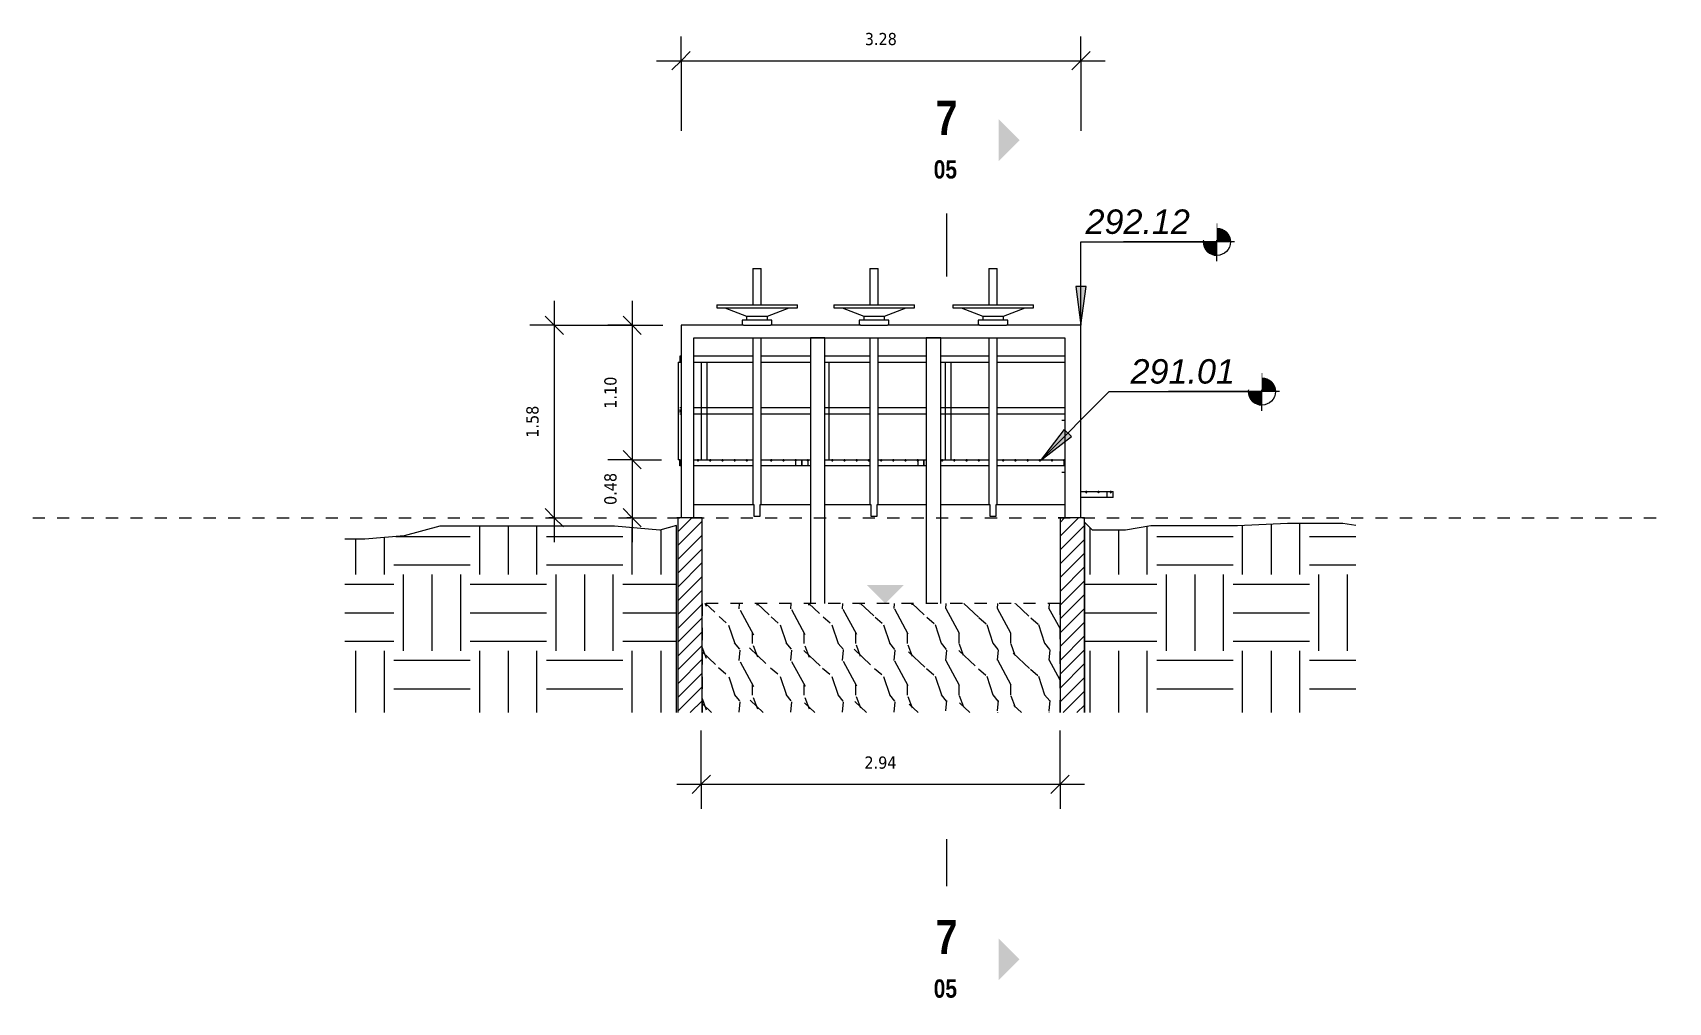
# Model space of a CAD drawing. Header units: metres. Extents: x 118 to 503, y -395 to 55.
# Drawn here: x 422.88 to 436.28, y 0.75 to 8.7 of the extents above; entities that cross this region are included whole.
import ezdxf

# ---------------------------------------------------------------- set-up
doc = ezdxf.new("R2010")
doc.units = ezdxf.units.M
doc.linetypes.add('Basculante', pattern=[0.00396875, 0.00238125, -0.0015875])
doc.linetypes.add('Centre', pattern=[0.03175, 0.00635, -0.004749999999999999, 0.0159, -0.004749999999999999])
for name, color, linetype, lineweight in [('A-ANNO-DIMS', 7, 'Continuous', 9), ('A-ANNO-DIMS-100', 7, 'Continuous', 9), ('A-DETL-GENF', 7, 'Continuous', 9), ('A-DETL-THIN', 7, 'Continuous', 9), ('A-FLOR-HRAL', 7, 'Continuous', 9), ('A-FLOR-LEVL', 7, 'Continuous', 9), ('A-GENM', 7, 'Continuous', 9), ('A-WALL', 7, 'Continuous', 9), ('C-TOPO-PATT', 7, 'Continuous', 9), ('G-ANNO-DIMS', 7, 'Continuous', 9), ('G-ANNO-SYMB', 7, 'Continuous', 9)]:
    doc.layers.add(name, color=color, linetype=linetype, lineweight=lineweight)
doc.layers.add('C-TOPO', color=7, linetype='Continuous', lineweight=9, true_color=0x7f7f7f)
doc.styles.add('Arial_I', font='ariali.ttf', dxfattribs={"height": 0.2})
doc.styles.add('Saira Condensed_B_2', font='', dxfattribs={"height": 0.1499999999999999})
doc.styles.add('Saira Condensed_B_3', font='', dxfattribs={"height": 0.2799999999999997})
doc.styles.add('Tahoma_2', font='tahoma.ttf', dxfattribs={"height": 0.1})
doc.styles.get('Saira Condensed_B_2').set_extended_font_data('Saira Condensed', bold=True)
doc.styles.get('Saira Condensed_B_3').set_extended_font_data('Saira Condensed', bold=True)
doc.dimstyles.new('R_Tahoma_1_0', dxfattribs={"dimscale": 0.3048, "dimtxt": 0.1044020834045546, "dimasz": 0.4921259842519685, "dimexe": 0.6561679790026247, "dimexo": 0.4921259842519684, "dimgap": 0.3280839895013123, "dimtad": 1, "dimrnd": 0.01, "dimzin": 0, "dimdsep": 46, "dimtxsty": 'Tahoma_2', "dimblk1": 'OBLIQUE', "dimblk2": 'OBLIQUE', "dimsah": 1, "dimcen": 0.09, "dimdle": 0.6561679790026247, "dimazin": 2, "dimtfac": 1, "dimtdec": 4, "dimtix": 1, "dimtmove": 0, "dimatfit": 3, "dimfxl": 1, "dimtvp": 1, "dimtolj": 1, "dimtzin": 0, "dimarcsym": 2})
pattern_1 = [(45, (430.2098158792282, 4.959), (-0.05656854249492381, 0.05656854249492381), [])]
pattern_2 = [(0, (430.2098158792282, 4.959), (0.625, 0.625), [0.625, -0.625]), (0, (430.2098158792282, 5.193), (0.625, 0.625), [0.625, -0.625]), (0, (430.2098158792282, 5.428), (0.625, 0.625), [0.625, -0.625]), (90, (430.2878158792282, 5.506), (-0.625, 0.625), [0.625, -0.625]), (90, (430.5228158792282, 5.506), (-0.625, 0.625), [0.625, -0.625]), (90, (430.7568158792282, 5.506), (-0.625, 0.625), [0.625, -0.625])]

# ---------------------------------------------------------------- blocks, each defined once
blk = doc.blocks.new('Grating Peldaño - 1100 x 1200-1808354-Sección 04')
at = {"layer": 'A-GENM'}
for p, q in [((-236.5541120752883, 5.197343297624648), (-236.5343369142355, 5.197343297624648)), ((-236.5541120752883, 5.197343297624648), (-236.5541120752883, 5.147343297624647)), ((-236.5541120752883, 5.197343297624648), (-236.5343369142356, 5.197343297624648)), ((-236.5541120752883, 5.147343297624647), (-236.5541120752883, 5.197343297624648)), ((-236.5343369142355, 5.147343297624647), (-236.5541120752883, 5.147343297624647)), ((-236.5343369142356, 5.147343297624647), (-236.5541120752883, 5.147343297624647)), ((-236.4155369142355, 5.197343297624648), (-236.0208801114861, 5.197343297624648)), ((-236.0208801114861, 5.147343297624647), (-236.4155369142355, 5.147343297624647)), ((-235.9528801114863, 5.197343297624648), (-235.3995369142359, 5.197343297624648)), ((-235.3995369142359, 5.147343297624647), (-235.9528801114863, 5.147343297624647)), ((-235.4041120752883, 5.197343297624648), (-235.3995369142359, 5.197343297624648)), ((-235.4041120752883, 5.147343297624647), (-235.4041120752883, 5.197343297624648)), ((-235.3995369142359, 5.147343297624647), (-235.4041120752883, 5.147343297624647))]:
    blk.add_line(p, q, dxfattribs=at)
for centre, radius, start, end in [((-236.4041120752883, 5.192343297624648), 0.004999999999967031, 0, 180), ((-236.4041120752883, 5.192343297624648), 0.005000000000052296, 180, 0), ((-236.3041120752883, 5.192343297624648), 0.005000000000052296, 0, 180), ((-236.3041120752883, 5.192343297624648), 0.004999999999967031, 180, 0), ((-236.2041120752883, 5.192343297624648), 0.005000000000023874, 0, 180), ((-236.2041120752883, 5.192343297624648), 0.005000000000023874, 180, 0), ((-236.1041120752883, 5.192343297624648), 0.005000000000052296, 0, 180), ((-236.1041120752883, 5.192343297624648), 0.004999999999967031, 180, 0), ((-235.9041120752883, 5.192343297624648), 0.004999999999995453, 0, 180), ((-235.9041120752883, 5.192343297624648), 0.005000000000023874, 180, 0), ((-235.8041120752883, 5.192343297624648), 0.004999999999995453, 0, 180), ((-235.8041120752883, 5.192343297624648), 0.005000000000052296, 180, 0), ((-235.7041120752884, 5.192343297624648), 0.005000000000052296, 0, 180), ((-235.7041120752884, 5.192343297624648), 0.004999999999938609, 180, 0), ((-235.6041120752883, 5.192343297624648), 0.004999999999938609, 0, 180), ((-235.6041120752883, 5.192343297624648), 0.005000000000023874, 180, 0), ((-235.5041120752883, 5.192343297624648), 0.004999999999995453, 0, 180), ((-235.5041120752883, 5.192343297624648), 0.004999999999995453, 180, 0), ((-235.4041120752883, 5.192343297624648), 0.005000000000017553, 29.99999999986277, 180), ((-235.4041120752883, 5.192343297624648), 0.005000000000052296, 180, 329.9999999999534)]:
    blk.add_arc(centre, radius, start, end, dxfattribs=at)
blk = doc.blocks.new('Grating Peldaño - Grating-1765999-Sección 04')
at = {"layer": 'A-GENM'}
for p, q in [((-235.2674248569171, 4.937343297624648), (-235.0030923113282, 4.937343297624648)), ((-235.0030923113282, 4.887343297624647), (-235.2674248569171, 4.887343297624647)), ((-235.0530923113282, 4.937343297624648), (-235.0030923113282, 4.937343297624648)), ((-235.0530923113282, 4.887343297624647), (-235.0530923113282, 4.937343297624648)), ((-235.0030923113282, 4.887343297624647), (-235.0530923113282, 4.887343297624647)), ((-235.0030923113282, 4.887343297624647), (-235.0030923113282, 4.937343297624648)), ((-235.0030923113282, 4.887343297624647), (-235.0030923113282, 4.937343297624648))]:
    blk.add_line(p, q, dxfattribs=at)
for centre, radius, start, end in [((-235.2230923113282, 4.932343297624647), 0.005000000000052296, 0, 180), ((-235.2230923113282, 4.932343297624647), 0.004999999999910187, 180, 0), ((-235.1230923113282, 4.932343297624647), 0.005000000000023874, 0, 180), ((-235.1230923113282, 4.932343297624647), 0.004999999999938609, 180, 0), ((-235.0230923113282, 4.932343297624647), 0.005000000000052296, 0, 180), ((-235.0230923113282, 4.932343297624647), 0.004999999999910187, 180, 0)]:
    blk.add_arc(centre, radius, start, end, dxfattribs=at)
blk = doc.blocks.new('Grating Peldaño - 1100 x 1000-1798489-Sección 04')
at = {"layer": 'A-GENM'}
for p, q in [((-237.5541120752882, 5.197343297624648), (-237.4831369142358, 5.197343297624648)), ((-237.5541120752882, 5.197343297624648), (-237.5541120752882, 5.147343297624647)), ((-237.5541120752882, 5.197343297624648), (-237.5041120752882, 5.197343297624648)), ((-237.5541120752882, 5.197343297624648), (-237.5541120752882, 5.147343297624647)), ((-237.4831369142358, 5.147343297624647), (-237.5541120752882, 5.147343297624647)), ((-237.5041120752882, 5.147343297624647), (-237.5541120752882, 5.147343297624647)), ((-237.5041120752882, 5.197343297624648), (-237.5041120752882, 5.147343297624647)), ((-237.3643369142359, 5.197343297624648), (-236.9958801114861, 5.197343297624648)), ((-236.9958801114861, 5.147343297624647), (-237.3643369142359, 5.147343297624647)), ((-236.9278801114863, 5.197343297624648), (-236.5541120752882, 5.197343297624648)), ((-236.5541120752882, 5.147343297624647), (-236.9278801114863, 5.147343297624647)), ((-236.6041120752883, 5.197343297624648), (-236.5541120752882, 5.197343297624648)), ((-236.6041120752883, 5.197343297624648), (-236.6041120752883, 5.147343297624647)), ((-236.5541120752882, 5.147343297624647), (-236.6041120752883, 5.147343297624647))]:
    blk.add_line(p, q, dxfattribs=at)
for centre, radius, start, end in [((-237.5041120752882, 5.192343297624648), 0.004999999999967031, 0, 180), ((-237.5041120752882, 5.192343297624648), 0.005000000000080718, 180, 0), ((-237.3041120752883, 5.192343297624648), 0.005000000000023874, 0, 180), ((-237.3041120752883, 5.192343297624648), 0.005000000000023874, 180, 0), ((-237.2041120752883, 5.192343297624648), 0.005000000000023874, 0, 180), ((-237.2041120752883, 5.192343297624648), 0.004999999999967031, 180, 0), ((-237.1041120752882, 5.192343297624648), 0.004999999999967031, 0, 180), ((-237.1041120752882, 5.192343297624648), 0.005000000000052296, 180, 0), ((-237.0041120752882, 5.192343297624648), 0.005000000000023874, 0, 180), ((-237.0041120752882, 5.192343297624648), 0.005000000000023874, 180, 0), ((-236.9041120752883, 5.192343297624648), 0.004999999999995453, 0, 180), ((-236.9041120752883, 5.192343297624648), 0.005000000000052296, 180, 0), ((-236.8041120752883, 5.192343297624648), 0.005000000000080718, 0, 180), ((-236.8041120752883, 5.192343297624648), 0.004999999999967031, 180, 0), ((-236.7041120752883, 5.192343297624648), 0.004999999999995453, 0, 180), ((-236.7041120752883, 5.192343297624648), 0.004999999999995453, 180, 0), ((-236.6041120752883, 5.192343297624648), 0.005000000000023874, 0, 180), ((-236.6041120752883, 5.192343297624648), 0.004999999999995453, 180, 0)]:
    blk.add_arc(centre, radius, start, end, dxfattribs=at)
blk = doc.blocks.new('Grating Peldaño - 1100 x 1000-1777351-Sección 04')
at = {"layer": 'A-GENM'}
for p, q in [((-238.5541120752882, 5.197343297624648), (-238.5434248569171, 5.197343297624648)), ((-238.5541120752882, 5.197343297624648), (-238.5541120752882, 5.147343297624647)), ((-238.5541120752882, 5.197343297624648), (-238.5434248569171, 5.197343297624648)), ((-238.5541120752882, 5.147343297624647), (-238.5541120752882, 5.197343297624648)), ((-238.5434248569171, 5.147343297624647), (-238.5541120752882, 5.147343297624647)), ((-238.5434248569171, 5.147343297624647), (-238.5541120752882, 5.147343297624647)), ((-238.4374248569172, 5.197343297624648), (-237.954880111486, 5.197343297624648)), ((-237.954880111486, 5.147343297624647), (-238.4374248569172, 5.147343297624647)), ((-237.8868801114862, 5.197343297624648), (-237.5541120752881, 5.197343297624648)), ((-237.5541120752881, 5.147343297624647), (-237.8868801114862, 5.147343297624647)), ((-237.6041120752882, 5.197343297624648), (-237.5541120752881, 5.197343297624648)), ((-237.6041120752882, 5.147343297624647), (-237.6041120752882, 5.197343297624648)), ((-237.5541120752881, 5.147343297624647), (-237.6041120752882, 5.147343297624647)), ((-237.5541120752881, 5.147343297624647), (-237.5541120752881, 5.197343297624648)), ((-237.5541120752881, 5.147343297624647), (-237.5541120752881, 5.197343297624648))]:
    blk.add_line(p, q, dxfattribs=at)
for centre, radius, start, end in [((-238.4041120752881, 5.192343297624648), 0.005000000000023874, 0, 180), ((-238.4041120752881, 5.192343297624648), 0.005000000000023874, 180, 0), ((-238.3041120752881, 5.192343297624648), 0.004999999999995453, 0, 180), ((-238.3041120752881, 5.192343297624648), 0.005000000000023874, 180, 0), ((-238.2041120752882, 5.192343297624648), 0.005000000000080718, 0, 180), ((-238.2041120752882, 5.192343297624648), 0.004999999999967031, 180, 0), ((-238.1041120752881, 5.192343297624648), 0.004999999999967031, 0, 180), ((-238.1041120752881, 5.192343297624648), 0.005000000000023874, 180, 0), ((-238.0041120752882, 5.192343297624648), 0.005000000000023874, 0, 180), ((-238.0041120752882, 5.192343297624648), 0.004999999999995453, 180, 0), ((-237.8041120752882, 5.192343297624648), 0.005000000000052296, 0, 180), ((-237.8041120752882, 5.192343297624648), 0.004999999999995453, 180, 0), ((-237.7041120752882, 5.192343297624648), 0.004999999999967031, 0, 180), ((-237.7041120752882, 5.192343297624648), 0.005000000000023874, 180, 0), ((-237.6041120752882, 5.192343297624648), 0.005000000000052296, 0, 180), ((-237.6041120752882, 5.192343297624648), 0.004999999999938609, 180, 0)]:
    blk.add_arc(centre, radius, start, end, dxfattribs=at)
blk = doc.blocks.new('Railing - 2_-1813605-Sección 04')
at = {"layer": 'A-FLOR-HRAL'}
for p, q in [((-238.3791120752883, 5.997343297624648), (-238.3791120752883, 5.197343297624648)), ((-238.3791120752884, 5.997343297624647), (-238.3541120752883, 5.997343297624647)), ((-238.3541120752883, 5.997343297624647), (-238.3291120752882, 5.997343297624647)), ((-238.3291120752883, 5.197343297624648), (-238.3291120752883, 5.997343297624648))]:
    blk.add_line(p, q, dxfattribs=at)
blk = doc.blocks.new('Railing - 2_-V80-Sección 04')
at = {"layer": 'A-FLOR-HRAL'}
for p, q in [((-237.3644951322275, 5.997343297624647), (-237.3541120752883, 5.997343297624647)), ((-237.3541120752883, 5.997343297624647), (-237.3291120752884, 5.997343297624647)), ((-237.3291120752884, 5.197343297624648), (-237.3291120752884, 5.997343297624648))]:
    blk.add_line(p, q, dxfattribs=at)
blk = doc.blocks.new('Railing - 2_-V81-Sección 04')
at = {"layer": 'A-FLOR-HRAL'}
for p, q in [((-238.5666120752882, 5.997343297624648), (-238.5666120752882, 5.197343297624648)), ((-238.5666120752883, 5.997343297624647), (-238.5435085920186, 5.997343297624647)), ((-238.5541120752882, 5.197343297624648), (-238.5666120752883, 5.197343297624648))]:
    blk.add_line(p, q, dxfattribs=at)
blk = doc.blocks.new('Railing - Railing-1808619-Sección 04')
at = {"layer": 'A-FLOR-HRAL'}
for p, q in [((-238.5434248569171, 6.047343297624646), (-238.5541120752883, 6.047343297624646)), ((-238.5541120752881, 6.047343297624647), (-238.5541120752881, 6.022343297624648)), ((-237.9547566231233, 6.047343297624646), (-238.4374248569173, 6.047343297624646)), ((-237.4831369142359, 6.047343297624646), (-237.8870035998492, 6.047343297624646)), ((-236.9957566231232, 6.047343297624646), (-237.3643369142359, 6.047343297624646)), ((-236.5343369142356, 6.047343297624646), (-236.9280035998491, 6.047343297624646)), ((-236.0207566231232, 6.047343297624646), (-236.4155369142356, 6.047343297624646)), ((-235.3995369142359, 6.047343297624646), (-235.9530035998492, 6.047343297624646)), ((-238.5541120752881, 6.022343297624648), (-238.5541120752881, 5.997343297624648)), ((-238.5541120752883, 5.997343297624649), (-238.5434248569171, 5.997343297624649)), ((-238.4374248569173, 5.997343297624649), (-237.9547320843331, 5.997343297624649)), ((-237.8870281386394, 5.997343297624649), (-237.4831369142359, 5.997343297624649)), ((-237.3643369142359, 5.997343297624649), (-236.9957320843332, 5.997343297624649)), ((-236.9280281386394, 5.997343297624649), (-236.5343369142356, 5.997343297624649)), ((-236.4155369142356, 5.997343297624649), (-236.0207320843331, 5.997343297624649)), ((-235.9530281386394, 5.997343297624649), (-235.3995369142359, 5.997343297624649)), ((-238.5434248569171, 5.622343297624647), (-238.5541120752883, 5.622343297624647)), ((-238.5541120752881, 5.609843297624647), (-238.5541120752881, 5.597343297624648)), ((-238.5541120752881, 5.597343297624648), (-238.5541120752881, 5.584843297624648)), ((-238.5541120752883, 5.572343297624641), (-238.5434248569171, 5.572343297624641)), ((-237.9548801114861, 5.622343297624647), (-238.4374248569173, 5.622343297624647)), ((-238.4374248569173, 5.572343297624641), (-237.9548801114861, 5.572343297624641)), ((-237.4831369142359, 5.622343297624647), (-237.8868801114863, 5.622343297624647)), ((-237.8868801114863, 5.572343297624641), (-237.4831369142359, 5.572343297624641)), ((-236.9958801114862, 5.622343297624647), (-237.3643369142359, 5.622343297624647)), ((-237.3643369142359, 5.572343297624641), (-236.9958801114862, 5.572343297624641)), ((-236.5343369142356, 5.622343297624647), (-236.9278801114863, 5.622343297624647)), ((-236.9278801114863, 5.572343297624641), (-236.5343369142356, 5.572343297624641)), ((-236.0208801114862, 5.622343297624647), (-236.4155369142356, 5.622343297624647)), ((-236.4155369142356, 5.572343297624641), (-236.0208801114862, 5.572343297624641)), ((-235.3995369142359, 5.622343297624647), (-235.9528801114864, 5.622343297624647)), ((-235.9528801114864, 5.572343297624641), (-235.3995369142359, 5.572343297624641))]:
    blk.add_line(p, q, dxfattribs=at)
for name, p in [('Railing - 2_-V81-Sección 04', (0, 0)), ('Railing - 2_-1813605-Sección 04', (0, 0)), ('Railing - 2_-V80-Sección 04', (0, 0)), ('Railing - 2_-1813605-Sección 04', (2.000000000000169, 0))]:
    blk.add_blockref(name, p)
blk = doc.blocks.new('M_Compuerta-02 - M_Compuerta-02-1812394-Sección 04')
at = {"layer": 'A-GENM'}
for p, q in [((-237.9548801114861, 6.764391638713206), (-237.9548801114861, 6.468154647873803)), ((-237.954880111486, 6.764391638713197), (-237.8868801114863, 6.764391638713197)), ((-237.8868801114863, 6.468154647873803), (-237.8868801114863, 6.764391638713206)), ((-236.9958801114861, 6.764391638713197), (-236.9958801114861, 6.468154647873803)), ((-236.995880111486, 6.764391638713192), (-236.9278801114864, 6.764391638713192)), ((-236.9278801114863, 6.468154647873803), (-236.9278801114863, 6.764391638713197)), ((-236.0208801114862, 6.764391638713197), (-236.0208801114862, 6.468154647873803)), ((-236.0208801114861, 6.764391638713191), (-235.9528801114864, 6.764391638713191)), ((-235.9528801114864, 6.468154647873803), (-235.9528801114864, 6.764391638713197)), ((-238.2512603925206, 6.468154647873803), (-238.2512603925206, 6.442051893491393)), ((-238.2512603925205, 6.468154647873803), (-237.5904998304517, 6.468154647873803)), ((-238.2512603925205, 6.442051893491393), (-237.5904998304517, 6.442051893491393)), ((-238.1832603925206, 6.442051893491402), (-238.0058801114861, 6.373961983077792)), ((-237.8358801114862, 6.373961983077792), (-237.6584998304518, 6.442051893491402)), ((-237.5904998304517, 6.442051893491393), (-237.5904998304517, 6.468154647873803)), ((-237.2922603925206, 6.468154647873803), (-237.2922603925206, 6.442051893491393)), ((-237.2922603925207, 6.468154647873798), (-236.6314998304517, 6.468154647873798)), ((-237.2922603925207, 6.44205189349139), (-236.6314998304517, 6.44205189349139)), ((-237.2242603925207, 6.442051893491393), (-237.0468801114861, 6.373961983077792)), ((-236.8768801114862, 6.373961983077792), (-236.6994998304518, 6.442051893491393)), ((-236.6314998304518, 6.442051893491393), (-236.6314998304518, 6.468154647873803)), ((-236.3172603925207, 6.468154647873803), (-236.3172603925207, 6.442051893491393)), ((-236.3172603925206, 6.468154647873797), (-235.6564998304518, 6.468154647873797)), ((-236.3172603925206, 6.442051893491387), (-235.6564998304518, 6.442051893491387)), ((-236.2492603925207, 6.442051893491393), (-236.0718801114861, 6.373961983077792)), ((-235.9018801114863, 6.373961983077792), (-235.7244998304518, 6.442051893491393)), ((-235.6564998304518, 6.442051893491393), (-235.6564998304518, 6.468154647873803)), ((-238.0306418808006, 6.29896198307779), (-238.5434248569171, 6.298961983077792)), ((-238.5434248569171, 6.298961983077792), (-238.5434248569171, 4.721343297624642)), ((-238.0428801114861, 6.341961983077799), (-238.0428801114861, 6.298961983077792)), ((-237.7988801114862, 6.341961983077799), (-238.0428801114863, 6.341961983077799)), ((-238.0318866754296, 6.298961983077788), (-237.8098735475429, 6.298961983077788)), ((-238.0058801114861, 6.373961983077792), (-238.0058801114861, 6.341961983077799)), ((-238.0058801114862, 6.373961983077792), (-237.8358801114863, 6.373961983077792)), ((-237.8358801114862, 6.341961983077799), (-237.8358801114862, 6.373961983077792)), ((-237.0716418808006, 6.298961983077787), (-237.8111183421717, 6.29896198307779)), ((-237.7988801114861, 6.298961983077792), (-237.7988801114861, 6.341961983077799)), ((-237.0838801114862, 6.341961983077799), (-237.0838801114862, 6.298961983077783)), ((-236.8398801114861, 6.341961983077796), (-237.0838801114862, 6.341961983077796)), ((-237.0728866754295, 6.298961983077786), (-236.8508735475428, 6.298961983077786)), ((-237.0468801114861, 6.373961983077792), (-237.0468801114861, 6.341961983077799)), ((-237.0468801114861, 6.373961983077788), (-236.8768801114862, 6.373961983077788)), ((-236.8768801114862, 6.341961983077799), (-236.8768801114862, 6.373961983077792)), ((-236.0966418808006, 6.298961983077783), (-236.8521183421717, 6.298961983077786)), ((-236.8398801114861, 6.298961983077783), (-236.8398801114861, 6.341961983077799)), ((-236.1088801114862, 6.341961983077799), (-236.1088801114862, 6.298961983077783)), ((-235.8648801114863, 6.341961983077793), (-236.1088801114862, 6.341961983077793)), ((-236.0978866754296, 6.298961983077782), (-235.8758735475429, 6.298961983077782)), ((-236.0718801114861, 6.373961983077792), (-236.0718801114861, 6.341961983077799)), ((-236.0718801114863, 6.373961983077786), (-235.9018801114863, 6.373961983077786)), ((-235.9018801114863, 6.341961983077799), (-235.9018801114863, 6.373961983077792)), ((-235.2674248569171, 6.298961983077781), (-235.8771183421717, 6.298961983077783)), ((-235.8648801114862, 6.298961983077783), (-235.8648801114862, 6.341961983077799)), ((-235.2674248569171, 4.721343297624641), (-235.2674248569171, 6.298961983077781)), ((-238.4374248569172, 4.721343297624641), (-238.4374248569172, 6.197155785739867)), ((-238.4374248569172, 6.197155785739867), (-235.3995369142359, 6.197155785739867)), ((-237.9548801114861, 6.197155785739876), (-237.9548801114861, 4.826759961392657)), ((-237.8868801114863, 4.826759961392657), (-237.8868801114863, 6.197155785739876)), ((-237.3643369142359, 6.197155785739867), (-237.4831369142358, 6.197155785739867)), ((-237.4831369142358, 6.197155785739867), (-237.4831369142358, 4.018753225343142)), ((-237.3643369142359, 4.018753225343142), (-237.3643369142359, 6.197155785739867)), ((-236.9958801114861, 6.197155785739876), (-236.9958801114861, 4.826759961392648)), ((-236.9278801114863, 4.826759961392648), (-236.9278801114863, 6.197155785739876)), ((-236.4155369142356, 6.197155785739863), (-236.5343369142356, 6.197155785739863)), ((-236.5343369142356, 6.197155785739863), (-236.5343369142356, 4.018753225343139)), ((-236.4155369142356, 4.018753225343139), (-236.4155369142356, 6.197155785739863)), ((-236.0208801114862, 6.197155785739876), (-236.0208801114862, 4.826759961392648)), ((-235.9528801114864, 4.826759961392648), (-235.9528801114864, 6.197155785739876)), ((-235.3995369142359, 6.197155785739867), (-235.3995369142359, 4.721343297624641)), ((-237.9439235487296, 4.826759961392656), (-238.4374248569171, 4.826759961392658)), ((-237.9439235487296, 4.73139163871319), (-237.9439235487296, 4.826759961392656)), ((-237.4831369142358, 4.826759961392654), (-237.8978366742426, 4.826759961392656)), ((-237.8978366742426, 4.826759961392656), (-237.8978366742426, 4.73139163871319)), ((-236.9849235487296, 4.826759961392653), (-237.3643369142358, 4.826759961392654)), ((-236.9849235487296, 4.731391638713188), (-236.9849235487296, 4.826759961392653)), ((-236.5343369142355, 4.826759961392651), (-236.9388366742427, 4.826759961392653)), ((-236.9388366742427, 4.826759961392653), (-236.9388366742427, 4.731391638713188)), ((-236.0099235487297, 4.82675996139265), (-236.4155369142356, 4.826759961392651)), ((-236.0099235487297, 4.731391638713184), (-236.0099235487297, 4.82675996139265)), ((-235.3995369142359, 4.826759961392648), (-235.9638366742427, 4.82675996139265)), ((-235.9638366742427, 4.82675996139265), (-235.9638366742427, 4.731391638713184)), ((-237.8978366742427, 4.73139163871319), (-237.9439235487297, 4.73139163871319)), ((-236.9388366742427, 4.731391638713188), (-236.9849235487296, 4.731391638713188)), ((-235.9638366742428, 4.731391638713184), (-236.0099235487296, 4.731391638713184))]:
    blk.add_line(p, q, dxfattribs=at)
blk = doc.blocks.new('Railing - Railing-1813700-Sección 04')
at = {"layer": 'A-FLOR-HRAL'}
for p, q in [((-235.4084296197489, 5.571343297624651), (-235.4244968851484, 5.571343297624651)), ((-235.4244968861593, 5.521343297624654), (-235.4084296197489, 5.521343297624654)), ((-235.3995369142361, 5.571343297624651), (-235.40537095573, 5.571343297624651)), ((-235.40537095573, 5.521343297624645), (-235.3995369142361, 5.521343297624645)), ((-235.4084296197489, 5.146343297624643), (-235.4244968851484, 5.146343297624643)), ((-235.4244968861593, 5.096343297624646), (-235.4084296197489, 5.096343297624646)), ((-235.3995369142361, 5.146343297624643), (-235.40537095573, 5.146343297624643)), ((-235.40537095573, 5.096343297624646), (-235.3995369142361, 5.096343297624646))]:
    blk.add_line(p, q, dxfattribs=at)
blk = doc.blocks.new('Section - Símbolo_Detalle_Plano-1146154-Sección 04')
at = {"layer": 'G-ANNO-SYMB', "true_color": 0x808080}
blk.add_hatch(color=8, dxfattribs=at).paths.add_polyline_path([(-235.9400814661974, 1.273328920157178), (-235.9400814661974, 0.9325149362978932), (-235.7696744742679, 1.102921928227534)])
blk = doc.blocks.new('DIMBLOCK32-Sección 04')
at = {"layer": 'A-ANNO-DIMS-100'}
for p, q in [((427.7870442039739, 6.498961983077792), (427.7870442039739, 5.197343297624649)), ((427.7870442039739, 6.298961983077792), (427.587044203974, 6.298961983077792)), ((427.7870442039739, 6.298961983077792), (428.0373910223111, 6.298961983077792)), ((427.7870442039739, 5.197343297624648), (427.587044203974, 5.197343297624648)), ((427.7870442039739, 5.197343297624648), (428.0267038039401, 5.197343297624648))]:
    blk.add_line(p, q, dxfattribs=at)
at = {"layer": 'A-ANNO-DIMS-100', "lineweight": 18}
for p, q in [((427.7870442039739, 6.298961983077792), (427.7120442039738, 6.373961983077792)), ((427.7870442039739, 6.298961983077792), (427.8620442039738, 6.223961983077792)), ((427.7870442039739, 5.197343297624649), (427.7120442039738, 5.27234329762465)), ((427.7870442039739, 5.197343297624649), (427.8620442039738, 5.122343297624648))]:
    blk.add_line(p, q, dxfattribs=at)
at = {"layer": 'A-ANNO-DIMS-100', "color": 0, "insert": (427.5588722132138, 5.615578566186706), "char_height": 0.1, "width": 0.318177777994833, "attachment_point": 1, "rotation": 90, "line_spacing_factor": 0.9943055562338531, "style": 'Tahoma_2'}
blk.add_mtext('1.10', dxfattribs=at)
blk = doc.blocks.new('_Oblique')
at = {"color": 0, "linetype": 'ByBlock', "lineweight": -2}
blk.add_line((-0.5, -0.5), (0.5, 0.5), dxfattribs=at)
blk = doc.blocks.new('DIMBLOCK33-Sección 04')
at = {"layer": 'A-ANNO-DIMS-100', "lineweight": 18}
for p, q in [((427.7870442039739, 5.197343297624649), (427.7120442039738, 5.27234329762465)), ((427.7870442039739, 5.197343297624649), (427.8620442039738, 5.122343297624648)), ((427.7870442039739, 4.721343297624648), (427.7120442039738, 4.796343297624648)), ((427.7870442039739, 4.721343297624648), (427.8620442039738, 4.646343297624647))]:
    blk.add_line(p, q, dxfattribs=at)
at = {"layer": 'A-ANNO-DIMS-100'}
for p, q in [((427.7870442039739, 5.197343297624648), (427.587044203974, 5.197343297624648)), ((427.7870442039739, 5.197343297624649), (427.7870442039739, 4.521343297624647)), ((427.7870442039739, 5.197343297624648), (428.0267038039401, 5.197343297624648)), ((427.7870442039739, 4.721343297624648), (427.7431102211519, 4.721343297624648)), ((427.7870442039739, 4.721343297624648), (427.9870442039739, 4.721343297624648))]:
    blk.add_line(p, q, dxfattribs=at)
at = {"layer": 'A-ANNO-DIMS-100', "color": 0, "insert": (427.5588722132138, 4.826769223460134), "char_height": 0.1, "width": 0.318177777994833, "attachment_point": 1, "rotation": 90, "line_spacing_factor": 0.9943055562338531, "style": 'Tahoma_2'}
blk.add_mtext('0.48', dxfattribs=at)
blk = doc.blocks.new('DIMBLOCK34-Sección 04')
at = {"layer": 'A-ANNO-DIMS-100'}
for p, q in [((427.1482579472447, 6.498961983077792), (427.1482579472447, 4.521343297624647)), ((427.1482579472448, 6.298961983077792), (426.9482579472448, 6.298961983077792)), ((427.1482579472448, 6.298961983077792), (428.037391022311, 6.298961983077792)), ((427.1482579472448, 4.721343297624648), (427.1043239644229, 4.721343297624648)), ((427.1482579472448, 4.721343297624648), (427.3482579472449, 4.721343297624648))]:
    blk.add_line(p, q, dxfattribs=at)
at = {"layer": 'A-ANNO-DIMS-100', "lineweight": 18}
for p, q in [((427.1482579472447, 6.298961983077792), (427.0732579472448, 6.373961983077792)), ((427.1482579472447, 6.298961983077792), (427.2232579472446, 6.223961983077792)), ((427.1482579472447, 4.721343297624648), (427.0732579472448, 4.796343297624648)), ((427.1482579472447, 4.721343297624648), (427.2232579472446, 4.646343297624647))]:
    blk.add_line(p, q, dxfattribs=at)
at = {"layer": 'A-ANNO-DIMS-100', "color": 0, "insert": (426.9200859564849, 5.377578566186705), "char_height": 0.1, "width": 0.318177777994833, "attachment_point": 1, "rotation": 90, "line_spacing_factor": 0.9943055562338531, "style": 'Tahoma_2'}
blk.add_mtext('1.58', dxfattribs=at)
blk = doc.blocks.new('Spot Elevations - Simbolo Cota Elevación-1114047-Sección 04')
at = {"layer": 'G-ANNO-DIMS'}
h = blk.add_hatch(color=256, dxfattribs=at)
edge = h.paths.add_edge_path()
edge.add_line((-233.7840566803739, 5.755574575606779), (-233.6740566803738, 5.755574575606779))
edge.add_arc((-233.7840566803739, 5.755574575606779), 0.1100000000000705, 0, 90)
edge.add_line((-233.7840566803739, 5.86557457560678), (-233.7840566803739, 5.755574575606779))
h = blk.add_hatch(color=256, dxfattribs=at)
edge = h.paths.add_edge_path()
edge.add_line((-233.7840566803739, 5.755574575606779), (-233.8940566803739, 5.755574575606779))
edge.add_arc((-233.7840566803739, 5.755574575606779), 0.1100000000000136, 180, 269.9999999999996)
edge.add_line((-233.7840566803739, 5.64557457560678), (-233.7840566803739, 5.755574575606779))
for p, q in [((-233.7840566803739, 5.599103810207315), (-233.7840566803739, 5.905505145664952)), ((-233.6417841569663, 5.755574575606779), (-234.5496471738147, 5.755574575606779))]:
    blk.add_line(p, q, dxfattribs=at)
blk.add_circle((-233.7840566803739, 5.755574575606779), 0.1100000000000136, dxfattribs=at)
for radius, start, end in [(0.1100000000000705, 0, 90), (0.1100000000000136, 180, 269.9999999999996)]:
    blk.add_arc((-233.7840566803739, 5.755574575606779), radius, start, end, dxfattribs=at)
blk = doc.blocks.new('DIMBLOCK35-Sección 04')
at = {"layer": 'A-ANNO-DIMS-100'}
for p, q in [((428.1873910223111, 8.467243201110943), (428.1873910223111, 8.667243201110942)), ((431.463391022311, 8.467243201110943), (431.463391022311, 8.667243201110942)), ((427.9873910223109, 8.467243201110943), (431.6633910223111, 8.467243201110943)), ((428.1873910223111, 8.467243201110943), (428.1873910223111, 7.892335570054807)), ((431.463391022311, 8.467243201110943), (431.463391022311, 7.892335570054796))]:
    blk.add_line(p, q, dxfattribs=at)
at = {"layer": 'A-ANNO-DIMS-100', "lineweight": 18}
for p, q in [((428.187391022311, 8.467243201110943), (428.1123910223109, 8.392243201110942)), ((428.187391022311, 8.467243201110943), (428.262391022311, 8.542243201110944)), ((431.463391022311, 8.467243201110943), (431.388391022311, 8.392243201110942)), ((431.463391022311, 8.467243201110943), (431.538391022311, 8.542243201110944))]:
    blk.add_line(p, q, dxfattribs=at)
at = {"layer": 'A-ANNO-DIMS-100', "color": 0, "insert": (429.6928169481465, 8.695415191870902), "char_height": 0.1, "width": 0.318177777994833, "attachment_point": 1, "line_spacing_factor": 0.9943055562338531, "style": 'Tahoma_2'}
blk.add_mtext('3.28', dxfattribs=at)
blk = doc.blocks.new('DIMBLOCK36-Sección 04')
at = {"layer": 'A-ANNO-DIMS-100'}
for p, q in [((428.3526434225352, 2.537177451142909), (428.3526434225352, 2.977809198924963)), ((431.2924932658953, 2.537177451142909), (431.2924932658953, 2.977809198924963)), ((428.1526434225351, 2.53717745114291), (431.4924932658952, 2.53717745114291)), ((428.3526434225352, 2.537177451142909), (428.3526434225352, 2.337177451142909)), ((431.2924932658953, 2.537177451142909), (431.2924932658953, 2.337177451142909))]:
    blk.add_line(p, q, dxfattribs=at)
at = {"layer": 'A-ANNO-DIMS-100', "lineweight": 18}
for p, q in [((428.3526434225351, 2.53717745114291), (428.4276434225351, 2.61217745114291)), ((431.2924932658952, 2.53717745114291), (431.3674932658952, 2.61217745114291)), ((428.3526434225351, 2.53717745114291), (428.2776434225351, 2.46217745114291)), ((431.2924932658952, 2.53717745114291), (431.2174932658952, 2.46217745114291))]:
    blk.add_line(p, q, dxfattribs=at)
at = {"layer": 'A-ANNO-DIMS-100', "color": 0, "insert": (429.6899942700508, 2.765349441902868), "char_height": 0.1, "width": 0.318177777994833, "attachment_point": 1, "line_spacing_factor": 0.9943055562338531, "style": 'Tahoma_2'}
blk.add_mtext('2.94', dxfattribs=at)

msp = doc.modelspace()

# ---------------------------------------------------------------- hatches: boundary and pattern name
at = {"layer": 'A-DETL-GENF', "true_color": 0xc0c0c0}
h = msp.add_hatch(dxfattribs=at)
h.set_pattern_fill('FP_907', color=9, style=0, pattern_type=2)
h.set_pattern_definition(pattern_2)
h.paths.add_polyline_path([(427.5045662521353, 3.125727246260921), (428.1514502498213, 3.125727246260921), (428.1514502498213, 4.657500757898806), (428.0131455698027, 4.620442130578367), (427.6417244461257, 4.652937268294154), (426.2116537469944, 4.652937268294154), (425.9191743045716, 4.574567637894266), (425.5961382498215, 4.546305645193464), (425.4339052074216, 4.546305645193464), (425.4339052074216, 3.125727246260921), (425.6875494192453, 3.125727246260921)])
h = msp.add_hatch(dxfattribs=at)
h.set_pattern_fill('FP_907', color=9, style=0, pattern_type=2)
h.set_pattern_definition(pattern_2)
h.paths.add_polyline_path([(433.5297054395082, 3.125727246260921), (433.7165493862766, 3.125727246260921), (433.7165493862766, 4.658517519067646), (433.6084740532136, 4.674798883382591), (433.1560390532137, 4.674798883382591), (432.7459553819996, 4.656334089495532), (432.0366993819996, 4.656334089495541), (431.828961781635, 4.619704345643645), (431.5587107816351, 4.619704345643645), (431.4935829240504, 4.684832203228092), (431.4935829240504, 3.125727246260921), (433.4930070113362, 3.125727246260921)])
at = {"layer": 'A-DETL-GENF'}
msp.add_hatch(color=256, dxfattribs=at).paths.add_polyline_path([(429.8616998788851, 4.018753582922537), (430.0133155935868, 4.170369297624203), (429.7100841641836, 4.170369297624195), (429.7319116370925, 4.148541824715273)])
at = {"layer": 'A-WALL', "true_color": 0x808080}
h = msp.add_hatch(dxfattribs=at)
h.set_pattern_fill('FP_905', color=8, style=0, pattern_type=2)
h.set_pattern_definition(pattern_1)
h.paths.add_polyline_path([(428.3601226028787, 3.125727246260921), (428.3601226028787, 4.721343297624645), (428.1600985201775, 4.721343297624645), (428.1600985201775, 3.125727246260921)])
h = msp.add_hatch(dxfattribs=at)
h.set_pattern_fill('FP_905', color=8, style=0, pattern_type=2)
h.set_pattern_definition(pattern_1)
h.paths.add_polyline_path([(431.2924932658953, 3.125727246260921), (431.4925838305597, 3.125727246260921), (431.4925838305597, 4.721343297624645), (431.2924932658953, 4.721343297624645), (431.2924932658953, 4.148541824715273)])
at = {"layer": 'C-TOPO-PATT', "true_color": 0xc0c0c0}
h = msp.add_hatch(dxfattribs=at)
h.set_pattern_fill('FP_906', color=9, style=0, pattern_type=2)
h.set_pattern_definition([(108.435, (430.3198158792283, 4.959), (-0.4231672655939667, 0.8463231544922574), [0.16058, -1.178]), (139.399, (430.2688158792282, 5.111000000000001), (-2.539225276489497, 2.116002553220775), [0.07802999999999997, -3.822999999999999]), (136.848, (430.6328158792282, 5.162000000000001), (-6.347805067664466, 5.92454487087686), [0.1856099999999999, -9.094999999999997]), (109.983, (430.4978158792282, 5.289), (-1.269368412067386, 3.385001574142252), [0.09906, -4.853999999999999]), (90, (430.4638158792282, 4.959), (-0.42316, 0.42316), [0.08463, -0.33853]), (118.443, (430.4638158792282, 5.044), (2.9621949396614, -5.501194905604089), [0.231, -11.319]), (84.28900000000002, (430.3538158792282, 5.247000000000001), (-0.4232263139361359, -3.80878940600449), [0.08506, -4.168]), (129.806, (430.3618158792282, 5.331), (1.69265314825589, -2.115783966311169), [0.0661, -3.239])])
h.paths.add_polyline_path([(430.610557819206, 3.125727246260921), (431.2924932658953, 3.125727246260921), (431.2924932658953, 4.018753225343143), (428.3601226028787, 4.018753225343143), (428.3601226028787, 3.125727246260921), (429.5752272968491, 3.125727246260921)])
at = {"layer": 'G-ANNO-DIMS'}
for points in [[(431.463391022311, 6.298961983077781), (431.505190690295, 6.616461983077781), (431.4215913543271, 6.616461983077781)], [(431.1317038039398, 5.192343297624648), (431.3857670356495, 5.387292871968543), (431.3266533782838, 5.446406529334205)]]:
    msp.add_hatch(color=256, dxfattribs=at).paths.add_polyline_path(points)

# ---------------------------------------------------------------- linework, layer by layer
at = {"layer": 'A-DETL-THIN'}
for p, q in [((425.9191743045718, 4.574567637894265), (425.5961382498216, 4.546305645193474)), ((426.2116537469946, 4.652937268294163), (425.9191743045718, 4.574567637894269)), ((426.5234804461259, 4.652937268294161), (426.2116537469946, 4.652937268294162)), ((427.221897446126, 4.652937268294159), (426.5234804461259, 4.652937268294161)), ((427.3219574461261, 4.652937268294158), (427.221897446126, 4.652937268294159)), ((427.508068446126, 4.652937268294157), (427.3219574461261, 4.652937268294158)), ((427.6417244461259, 4.652937268294157), (427.508068446126, 4.652937268294157)), ((428.0131455698029, 4.620442130578373), (427.6417244461259, 4.652937268294157)), ((428.1514502498214, 4.657500757898809), (428.0131455698029, 4.620442130578377)), ((428.1514502498214, 3.125727246260921), (428.1514502498214, 4.657500757898809)), ((431.5587107816351, 4.619704345643645), (431.4935829240507, 4.684832203228091)), ((431.4935829240507, 4.684832203228091), (431.4935829240507, 3.125727246260927)), ((431.8289617816351, 4.619704345643644), (431.5587107816351, 4.619704345643645)), ((432.0366993819997, 4.656334089495538), (431.8289617816351, 4.619704345643644)), ((432.2299573819998, 4.656334089495538), (432.0366993819997, 4.656334089495538)), ((432.4130533819997, 4.656334089495537), (432.2299573819998, 4.656334089495538)), ((432.6097683819996, 4.656334089495537), (432.4130533819997, 4.656334089495537)), ((432.7459553819997, 4.656334089495537), (432.6097683819996, 4.656334089495537)), ((433.1560390532137, 4.674798883382596), (432.7459553819997, 4.656334089495537)), ((433.4768270532136, 4.674798883382595), (433.1560390532137, 4.674798883382596)), ((433.6084740532136, 4.674798883382594), (433.4768270532136, 4.674798883382595)), ((433.7165493862767, 4.658517519067646), (433.6084740532136, 4.674798883382594)), ((425.4388332498214, 4.546305645193474), (425.4339052074216, 4.546305645193474)), ((425.5961382498216, 4.546305645193474), (425.4388332498214, 4.546305645193474))]:
    msp.add_line(p, q, dxfattribs=at)
at = {"layer": 'A-FLOR-LEVL', "color": 253, "linetype": 'Centre', "true_color": 0xaaaaaa}
msp.add_line((422.876265692345, 4.721343297624648), (436.2752538349607, 4.721343297624648), dxfattribs=at)
at = {"layer": 'A-WALL'}
for p, q in [((428.1600985201777, 4.721343297624648), (428.1526716235586, 4.721343297624648)), ((431.2924932658953, 4.721343297624648), (431.2774783389218, 4.721343297624648))]:
    msp.add_line(p, q, dxfattribs=at)
at = {"layer": 'A-WALL', "lineweight": 18}
for p, q in [((428.3601226028787, 4.721343297624648), (428.1600985201777, 4.721343297624648)), ((428.1600985201777, 4.721343297624648), (428.1600985201777, 3.125727246260921)), ((428.3601226028787, 3.12572724626092), (428.3601226028787, 4.721343297624648)), ((431.4925838305597, 4.721343297624648), (431.2924932658953, 4.721343297624648)), ((431.2924932658953, 4.721343297624648), (431.2924932658953, 3.125727246260921)), ((431.4925838305597, 3.12572724626092), (431.4925838305597, 4.721343297624648))]:
    msp.add_line(p, q, dxfattribs=at)
at = {"layer": 'C-TOPO', "color": 7, "linetype": 'Basculante'}
for p, q in [((431.2924932658954, 4.018753225343148), (428.3601226028787, 4.018753225343148)), ((428.3601226028787, 4.018753225343148), (428.3601226028787, 3.125727246260921)), ((431.2924932658954, 3.125727246260921), (431.2924932658954, 4.018753225343148))]:
    msp.add_line(p, q, dxfattribs=at)
at = {"layer": 'G-ANNO-DIMS'}
for p, q in [((431.463391022311, 6.982489388547717), (432.5779411294418, 6.982489388547717)), ((431.463391022311, 6.298961983077781), (431.463391022311, 6.982489388547717)), ((431.505190690295, 6.616461983077781), (431.4215913543271, 6.616461983077781)), ((431.4215913543271, 6.616461983077781), (431.463391022311, 6.298961983077781)), ((431.463391022311, 6.298961983077781), (431.505190690295, 6.616461983077781)), ((431.1317038039398, 5.192343297624648), (431.694935081922, 5.755574575606783)), ((431.694935081922, 5.755574575606783), (432.9467591988541, 5.755574575606783)), ((431.3266533782838, 5.446406529334205), (431.1317038039398, 5.192343297624648)), ((431.1317038039398, 5.192343297624648), (431.3857670356495, 5.387292871968543)), ((431.3857670356495, 5.387292871968543), (431.3266533782838, 5.446406529334205))]:
    msp.add_line(p, q, dxfattribs=at)
at = {"layer": 'G-ANNO-SYMB', "lineweight": 18}
for p, q in [((430.3611414049601, 7.216595622858947), (430.3611414049601, 6.698344306790642)), ((430.3611414049601, 2.087887588845215), (430.3611414049601, 1.702921928227536))]:
    msp.add_line(p, q, dxfattribs=at)

# ---------------------------------------------------------------- block references
at = {"layer": 'A-FLOR-HRAL'}
for name in ['Railing - Railing-1808619-Sección 04', 'Railing - Railing-1813700-Sección 04']:
    msp.add_blockref(name, (666.7308158792282, 0), dxfattribs=at)
at = {"layer": 'A-GENM'}
for name in ['M_Compuerta-02 - M_Compuerta-02-1812394-Sección 04', 'Grating Peldaño - 1100 x 1000-1777351-Sección 04', 'Grating Peldaño - 1100 x 1000-1798489-Sección 04', 'Grating Peldaño - 1100 x 1200-1808354-Sección 04', 'Grating Peldaño - Grating-1765999-Sección 04']:
    msp.add_blockref(name, (666.7308158792282, 0), dxfattribs=at)
at = {"layer": 'G-ANNO-DIMS'}
for p in [(666.3619978098159, 1.22691481294093), (666.7308158792282, 0)]:
    msp.add_blockref('Spot Elevations - Simbolo Cota Elevación-1114047-Sección 04', p, dxfattribs=at)
at = {"layer": 'G-ANNO-SYMB', "color": 8, "lineweight": 18, "true_color": 0x808080, "extrusion": (0, 0, -1), "rotation": 180}
msp.add_blockref('Section - Símbolo_Detalle_Plano-1146154-Sección 04', (-666.7308158792282, 8.9195175510828), dxfattribs=at)
at = {"layer": 'G-ANNO-SYMB', "color": 8, "lineweight": 18, "true_color": 0x808080}
msp.add_blockref('Section - Símbolo_Detalle_Plano-1146154-Sección 04', (666.7308158792282, 0), dxfattribs=at)

# ---------------------------------------------------------------- texts
at = {"layer": 'G-ANNO-SYMB', "char_height": 0.2799999999999998, "width": 0.2084387499999999, "attachment_point": 1, "style": 'Saira Condensed_B_3'}
for insert in [(430.2738416793995, 8.140039874144211), (430.2738416793995, 1.426366179512804)]:
    msp.add_mtext('\\fSaira Condensed|b1|i0|c0|p2|;7', dxfattribs=dict(at, insert=insert))
at = {"layer": 'G-ANNO-SYMB', "color": 8, "true_color": 0x808080, "char_height": 0.1499999999999999, "width": 0.2485231249999999, "attachment_point": 1, "style": 'Saira Condensed_B_2', "bg_fill": 3, "box_fill_scale": 1.25, "bg_fill_color": 256, "bg_fill_true_color": 13158600, "bg_fill_transparency": 0}
for insert in [(430.2573416793996, 7.651684633705986), (430.2573416793996, 0.9380109390745762)]:
    msp.add_mtext('05', dxfattribs=dict(at, insert=insert))

# ---------------------------------------------------------------- dimensions: what is measured, and where the dimension line sits
at = {"layer": 'A-ANNO-DIMS'}
for base, p1, p2, override, picture, middle in [((427.148257947245, 4.721343297624649), (428.1873910223111, 6.298961983077792), (427.2543239644228, 4.721343297624648), {"dimpost": '<>', "dimfxl": 1.83289248217323}, 'DIMBLOCK34-Sección 04', (426.995974535897, 5.510152640351101)), ((427.7870442039741, 5.197343297624649), (428.1873910223111, 6.298961983077792), (428.17670380394, 5.197343297624648), {"dimpost": '<>', "dimfxl": 1.101670524601628}, 'DIMBLOCK32-Sección 04', (427.6349958497099, 5.7481526403511)), ((427.7870442039741, 4.721343297624649), (428.17670380394, 5.197343297624648), (427.8931102211518, 4.721343297624648), {"dimpost": '<>', "dimfxl": 0.5540769984385124}, 'DIMBLOCK33-Sección 04', (427.6347607926261, 4.959343297624527))]:
    dim = msp.add_linear_dim(base=base, p1=p1, p2=p2, angle=89.99999999999991, dimstyle='R_Tahoma_1_0', override=override, dxfattribs=at)
    dim.commit()
    dim.dimension.update_dxf_attribs({"geometry": picture, "text_midpoint": middle})
dim = msp.add_linear_dim(base=(431.2924932658953, 2.537177451142909), p1=(428.3526434225352, 3.018753225343148), p2=(431.2924932658953, 3.018753225343148), dimstyle='R_Tahoma_1_0', override={"dimpost": '<>', "dimfxl": 2.93984984336015}, dxfattribs=at)
dim.commit()
dim.dimension.update_dxf_attribs({"geometry": 'DIMBLOCK36-Sección 04', "text_midpoint": (429.8225683442153, 2.689192225823629)})

# ---------------------------------------------------------------- next in the draw order: texts
at = {"layer": 'G-ANNO-DIMS', "char_height": 0.2, "width": 1.023481590574374, "attachment_point": 1, "line_spacing_factor": 0.9417779076525878, "style": 'Arial_I', "bg_fill": 3, "box_fill_scale": 1.25, "bg_fill_color": 256, "bg_fill_true_color": 13158600, "bg_fill_transparency": 0}
for s, insert in [('292.12', (431.5014904667024, 7.248413842083398)), ('291.01', (431.8703085361149, 6.021499029142463))]:
    msp.add_mtext(s, dxfattribs=dict(at, insert=insert))

# ---------------------------------------------------------------- next in the draw order: dimensions: what is measured, and where the dimension line sits
at = {"layer": 'A-ANNO-DIMS'}
dim = msp.add_linear_dim(base=(431.463391022311, 8.467243201110943), p1=(428.1873910223111, 7.742335570054807), p2=(431.463391022311, 7.742335570054796), dimstyle='R_Tahoma_1_0', override={"dimpost": '<>', "dimfxl": 3.275999999999954}, dxfattribs=at)
dim.commit()
dim.dimension.update_dxf_attribs({"geometry": 'DIMBLOCK35-Sección 04', "text_midpoint": (429.8253910223111, 8.619526612458833)})

doc.saveas('drawing.dxf')
